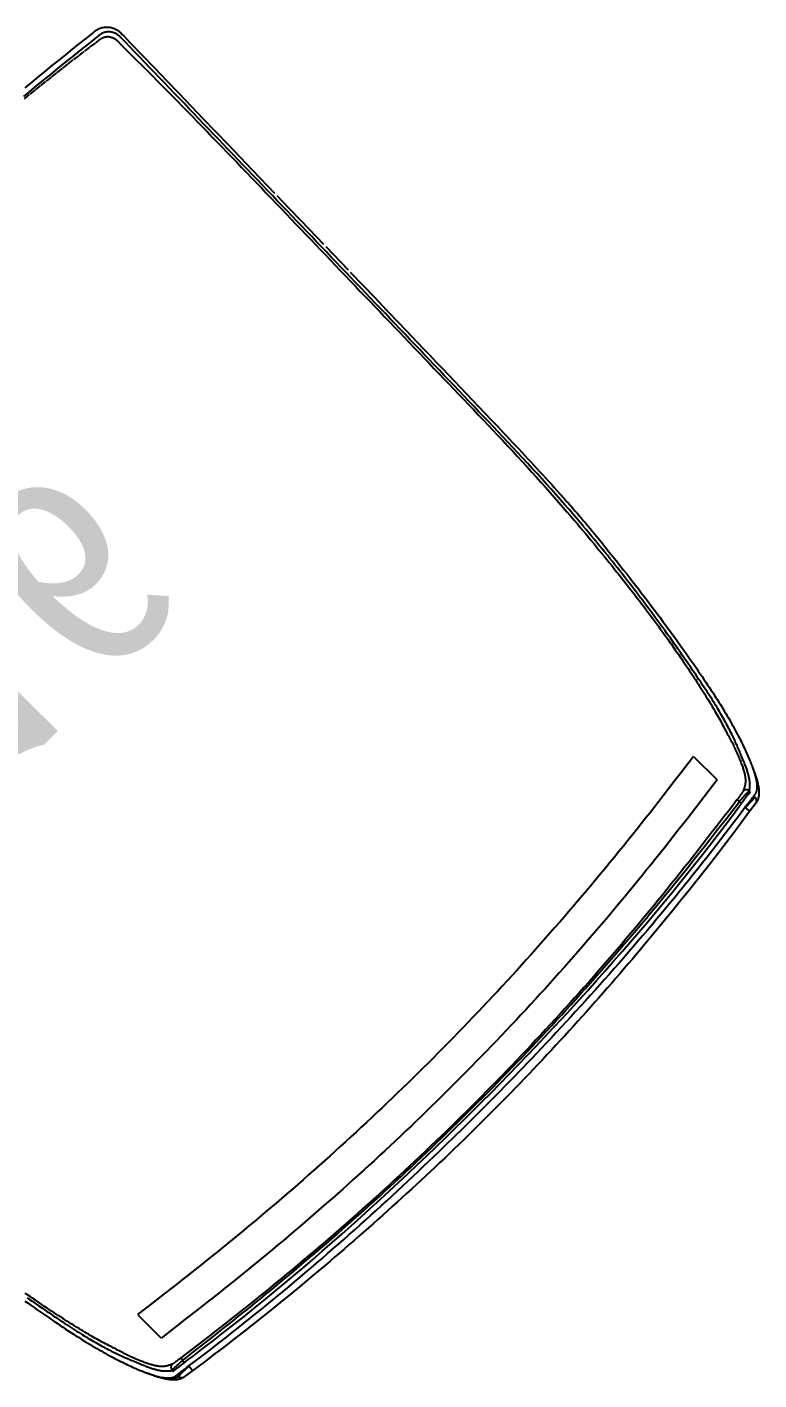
# Model space of a CAD drawing. Header units: millimetres. Extents: x 10479 to 135323, y 879012 to 965592.
# Drawn here: x 42668 to 43028, y 922813 to 923479 of the extents above; entities that cross this region are included whole.
import ezdxf

# ---------------------------------------------------------------- set-up
doc = ezdxf.new("R2010")
doc.units = ezdxf.units.MM
doc.linetypes.add('HIDDEN2', pattern=[4.7625, 3.175, -1.5875])
doc.layers.add('수입브랜드', color=90, linetype='Continuous')

# ---------------------------------------------------------------- blocks, each defined once
blk = doc.blocks.new('의자_회의용의자_스틸케이스_490410C')
at = {"layer": '수입브랜드', "linetype": 'HIDDEN2', "ltscale": 5}
for p, q in [((145.38, 633.19, 0), (145.38, 633.19, 0)), ((541.54, 633.66, 0), (541.54, 633.76, 0)), ((541.81, 633.48, 0), (541.8, 633.49, 0)), ((153.32, 631.68, 0), (153.26, 630.28, 0)), ((541.72, 629.48, 0), (541.66, 630.88, 0)), ((549.61, 632.36, 0), (549.61, 632.36, 0)), ((153.51, 614.99, 0), (153.51, 598.59, 0)), ((541.46, 614.19, 0), (541.46, 597.8, 0)), ((592.48, 147.55, 0), (592.51, 147.32, 0))]:
    blk.add_line(p, q, dxfattribs=at)
for points in [[(547.01, 635.73), (540.95, 636.65), (534.9, 637.54), (528.84, 638.4), (522.79, 639.23), (516.74, 640.04), (510.69, 640.81), (504.63, 641.55), (498.57, 642.26), (492.5, 642.95), (486.43, 643.62), (480.34, 644.25), (474.23, 644.87), (468.11, 645.46), (461.96, 646.02), (458.89, 646.29), (455.8, 646.56), (452.72, 646.82), (449.62, 647.07), (446.52, 647.32), (443.42, 647.56), (440.31, 647.79), (437.2, 648.02), (434.08, 648.24), (430.95, 648.45), (427.82, 648.66), (424.68, 648.86), (421.54, 649.05), (418.39, 649.24), (415.23, 649.42), (412.07, 649.59), (408.9, 649.75), (405.72, 649.91), (402.53, 650.06), (399.33, 650.21), (396.13, 650.34), (392.92, 650.47), (389.7, 650.59), (386.48, 650.7), (383.25, 650.81), (380.01, 650.9), (376.77, 650.99), (373.53, 651.07), (370.29, 651.14), (367.04, 651.21), (363.78, 651.26), (360.53, 651.31), (357.27, 651.34), (354.02, 651.37), (350.76, 651.39), (347.49, 651.4), (344.23, 651.4), (340.97, 651.4), (337.71, 651.38), (334.44, 651.36), (331.19, 651.33), (327.93, 651.28), (324.68, 651.23), (321.43, 651.18), (318.19, 651.11), (314.96, 651.04), (311.74, 650.95), (308.51, 650.86), (305.3, 650.76), (302.09, 650.66), (298.88, 650.54), (295.69, 650.42), (292.49, 650.29), (289.31, 650.15), (286.13, 650.01), (282.96, 649.85), (279.79, 649.69), (276.64, 649.53), (273.49, 649.35), (270.34, 649.17), (267.2, 648.99), (264.07, 648.79), (260.94, 648.59), (257.82, 648.38), (254.71, 648.17), (251.6, 647.95), (248.5, 647.72), (245.4, 647.49), (242.31, 647.25), (239.22, 647), (236.14, 646.75), (233.07, 646.49), (226.93, 645.95), (220.81, 645.39), (214.7, 644.8), (208.61, 644.19), (202.52, 643.55), (196.45, 642.89), (190.39, 642.19), (184.33, 641.48), (178.28, 640.73), (172.22, 639.96), (166.17, 639.15), (160.11, 638.32), (154.05, 637.45), (147.99, 636.55)], [(153.19, 634.29), (156.62, 634.78), (159.85, 635.23), (163.04, 635.66), (166.31, 636.1), (169.69, 636.54), (173.15, 636.97), (176.69, 637.41), (180.27, 637.84), (183.89, 638.27), (187.53, 638.68), (191.17, 639.09), (194.79, 639.48), (198.39, 639.86), (201.95, 640.23), (205.49, 640.58), (209.02, 640.92), (212.53, 641.25), (216.06, 641.57), (219.58, 641.88), (223.12, 642.18), (226.66, 642.47), (230.21, 642.75), (233.76, 643.02), (237.31, 643.29), (240.87, 643.54), (244.42, 643.79), (247.98, 644.02), (251.53, 644.25), (255.09, 644.46), (258.64, 644.67), (262.19, 644.87), (265.75, 645.05), (269.3, 645.23), (272.85, 645.4), (276.4, 645.56), (279.95, 645.72), (283.51, 645.86), (287.06, 645.99), (290.61, 646.12), (294.16, 646.24), (297.72, 646.35), (301.27, 646.45), (304.8, 646.54), (308.29, 646.62), (311.73, 646.7), (315.09, 646.77), (318.36, 646.83), (321.52, 646.88), (324.56, 646.92), (327.45, 646.96), (330.18, 646.99), (332.73, 647.01), (335.08, 647.02), (337.21, 647.03), (347.52, 647.01)], [(541.8, 633.49), (538.37, 633.99), (535.15, 634.45), (531.96, 634.9), (528.69, 635.35), (525.31, 635.8), (521.85, 636.26), (518.32, 636.7), (514.74, 637.15), (511.12, 637.59), (507.48, 638.02), (503.85, 638.44), (500.22, 638.85), (496.63, 639.25), (493.06, 639.63), (489.53, 639.99), (486, 640.35), (482.49, 640.69), (478.97, 641.02), (475.44, 641.35), (471.91, 641.66), (468.37, 641.97), (464.82, 642.27), (461.27, 642.55), (457.72, 642.83), (454.16, 643.1), (450.61, 643.36), (447.06, 643.61), (443.5, 643.85), (439.95, 644.08), (436.4, 644.3), (432.84, 644.51), (429.29, 644.72), (425.74, 644.91), (422.19, 645.1), (418.64, 645.27), (415.09, 645.44), (411.54, 645.6), (407.98, 645.74), (404.43, 645.89), (400.88, 646.02), (397.32, 646.14), (393.77, 646.26), (390.25, 646.36), (386.75, 646.46), (383.32, 646.55), (379.96, 646.63), (376.68, 646.71), (373.52, 646.77), (370.49, 646.83), (367.6, 646.88), (364.87, 646.92), (362.32, 646.95), (359.97, 646.97), (357.84, 646.99), (347.52, 647.01)], [(146.19, 630.7), (147.58, 630.87), (147.79, 630.9), (148.02, 630.94), (148.26, 630.97), (148.52, 631.01), (148.79, 631.04), (149.08, 631.08), (149.38, 631.13), (149.7, 631.17), (150.02, 631.22), (150.36, 631.26), (150.7, 631.31), (151.06, 631.36), (151.42, 631.41), (151.79, 631.46), (152.17, 631.52), (152.55, 631.57), (152.94, 631.63), (153.72, 631.74), (155.3, 631.96), (158.42, 632.41), (164.68, 633.26), (170.94, 634.08), (177.21, 634.86), (183.49, 635.61), (189.76, 636.32), (196.05, 637), (202.33, 637.66), (208.62, 638.27), (214.91, 638.86), (221.21, 639.41), (227.51, 639.94), (233.81, 640.43), (240.12, 640.89), (246.42, 641.32), (252.73, 641.72), (259.05, 642.09), (265.36, 642.44), (271.67, 642.75), (277.99, 643.04), (284.31, 643.29), (290.62, 643.52), (296.94, 643.73), (303.26, 643.9), (309.58, 644.05), (315.91, 644.18), (322.23, 644.28), (328.55, 644.35), (334.87, 644.4), (341.2, 644.42), (347.52, 644.42)], [(153.26, 630.28), (156.74, 630.71), (160.22, 631.14), (163.7, 631.57), (167.18, 631.99), (170.67, 632.4), (174.15, 632.82), (177.64, 633.22), (181.12, 633.62), (184.61, 634.02), (188.1, 634.41), (191.59, 634.79), (195.08, 635.16), (198.57, 635.53), (202.06, 635.89), (205.55, 636.24), (209.05, 636.58), (212.54, 636.91), (216.04, 637.24), (219.54, 637.56), (223.03, 637.87), (226.53, 638.17), (230.03, 638.46), (233.53, 638.74), (237.03, 639.02), (240.54, 639.29), (244.04, 639.55), (247.54, 639.79), (251.04, 640.04), (254.55, 640.27), (258.05, 640.49), (261.56, 640.7), (265.06, 640.91), (268.57, 641.11), (272.07, 641.29), (275.58, 641.47), (279.09, 641.64), (282.59, 641.8), (286.1, 641.95), (289.61, 642.1), (293.12, 642.23), (296.62, 642.36), (300.13, 642.47), (303.64, 642.58), (307.15, 642.68), (310.66, 642.77), (314.16, 642.85), (317.67, 642.92), (321.18, 642.99), (324.69, 643.04), (328.2, 643.09), (331.71, 643.12), (335.22, 643.15), (338.73, 643.17), (342.24, 643.18), (345.75, 643.18), (349.25, 643.18), (352.76, 643.16), (356.27, 643.14), (359.78, 643.1), (363.29, 643.06), (366.8, 643.01), (370.31, 642.95), (373.82, 642.88), (377.33, 642.8), (380.84, 642.71), (384.35, 642.62), (387.86, 642.51), (391.37, 642.4), (394.88, 642.28), (398.39, 642.15), (401.89, 642.01), (405.4, 641.86), (408.91, 641.7), (412.42, 641.53), (415.93, 641.36), (419.43, 641.17), (422.94, 640.98), (426.45, 640.78), (429.95, 640.57), (433.46, 640.35), (436.96, 640.12), (440.47, 639.88), (443.97, 639.64), (447.47, 639.38), (450.98, 639.12), (454.48, 638.85), (457.98, 638.57), (461.48, 638.28), (464.98, 637.98), (468.48, 637.67), (471.98, 637.35), (475.47, 637.03), (478.97, 636.7), (482.46, 636.36), (485.96, 636.01), (489.45, 635.65), (492.94, 635.29), (496.43, 634.92), (499.92, 634.54), (503.41, 634.15), (506.9, 633.75), (510.39, 633.35), (513.87, 632.94), (517.36, 632.53), (520.84, 632.11), (524.32, 631.68), (527.8, 631.25), (531.28, 630.81), (534.76, 630.37), (538.24, 629.93), (541.72, 629.48)], [(541.46, 628.04), (537.99, 628.5), (534.52, 628.95), (531.04, 629.41), (527.57, 629.86), (524.1, 630.31), (520.62, 630.75), (517.15, 631.19), (513.67, 631.63), (510.19, 632.06), (506.71, 632.48), (503.23, 632.9), (499.75, 633.31), (496.27, 633.71), (492.79, 634.1), (489.3, 634.48), (485.81, 634.85), (482.32, 635.22), (478.84, 635.57), (475.34, 635.92), (471.85, 636.26), (468.36, 636.59), (464.87, 636.91), (461.37, 637.23), (457.88, 637.53), (454.38, 637.82), (450.88, 638.11), (447.38, 638.39), (443.89, 638.65), (440.39, 638.91), (436.89, 639.16), (433.38, 639.4), (429.88, 639.63), (426.38, 639.85), (422.88, 640.07), (419.37, 640.27), (415.87, 640.46), (412.37, 640.65), (408.86, 640.82), (405.36, 640.99), (401.85, 641.15), (398.35, 641.29), (394.84, 641.43), (391.33, 641.56), (387.83, 641.68), (384.32, 641.79), (380.81, 641.89), (377.31, 641.98), (373.8, 642.06), (370.29, 642.14), (366.79, 642.2), (363.28, 642.25), (359.77, 642.3), (356.27, 642.33), (352.76, 642.36), (349.25, 642.38), (345.74, 642.38), (342.24, 642.38), (338.73, 642.37), (335.22, 642.35), (331.72, 642.32), (328.21, 642.28), (324.7, 642.23), (321.2, 642.17), (317.69, 642.1), (314.19, 642.03), (310.68, 641.94), (307.17, 641.84), (303.67, 641.74), (300.16, 641.62), (296.66, 641.5), (293.15, 641.37), (289.65, 641.23), (286.15, 641.07), (282.64, 640.91), (279.14, 640.74), (275.64, 640.56), (272.13, 640.38), (268.63, 640.18), (265.13, 639.97), (261.63, 639.75), (258.12, 639.53), (254.62, 639.29), (251.12, 639.05), (247.63, 638.8), (244.13, 638.54), (240.63, 638.26), (237.13, 637.98), (233.64, 637.7), (230.14, 637.4), (226.65, 637.09), (223.15, 636.78), (219.66, 636.45), (216.17, 636.12), (212.68, 635.78), (209.19, 635.42), (205.7, 635.07), (202.21, 634.7), (198.73, 634.32), (195.24, 633.93), (191.76, 633.53), (188.28, 633.13), (184.8, 632.72), (181.32, 632.3), (177.84, 631.88), (174.36, 631.46), (170.89, 631.03), (167.41, 630.59), (163.93, 630.16), (160.46, 629.72), (156.99, 629.28), (153.51, 628.84)], [(347.52, 644.42), (353.84, 644.39), (360.16, 644.34), (366.49, 644.27), (372.81, 644.17), (379.13, 644.05), (385.45, 643.9), (391.77, 643.72), (398.09, 643.52), (404.41, 643.29), (410.73, 643.03), (417.04, 642.75), (423.36, 642.44), (429.67, 642.1), (435.98, 641.73), (442.29, 641.33), (448.6, 640.9), (454.91, 640.44), (461.21, 639.96), (467.51, 639.44), (473.81, 638.89), (480.1, 638.31), (486.4, 637.7), (492.68, 637.05), (498.97, 636.38), (505.25, 635.67), (511.52, 634.93), (517.79, 634.15), (524.06, 633.35), (530.32, 632.51), (536.57, 631.62), (539.7, 631.17), (541.26, 630.94), (541.65, 630.88), (542.04, 630.82), (542.43, 630.77), (542.81, 630.71), (543.19, 630.66), (543.56, 630.6), (543.92, 630.55), (544.27, 630.5), (544.62, 630.45), (544.96, 630.4), (545.28, 630.35), (545.6, 630.31), (545.9, 630.27), (546.18, 630.22), (546.46, 630.19), (546.72, 630.15), (546.96, 630.11), (547.19, 630.08), (547.4, 630.05), (548.79, 629.85)], [(147.99, 636.55), (147.55, 636.47), (147.12, 636.35), (146.69, 636.21), (146.27, 636.05), (145.86, 635.85), (145.46, 635.63), (145.07, 635.38), (144.68, 635.11), (144.3, 634.82), (143.93, 634.51), (143.56, 634.17), (143.2, 633.82), (142.85, 633.45), (142.5, 633.05), (142.15, 632.64), (141.81, 632.21), (141.48, 631.76), (141.14, 631.29), (140.81, 630.8), (140.48, 630.29), (140.15, 629.76), (139.83, 629.21), (139.5, 628.64), (139.18, 628.05), (138.85, 627.43), (138.53, 626.8), (138.21, 626.15), (137.89, 625.48), (137.56, 624.78), (137.24, 624.07), (136.91, 623.33), (136.58, 622.58)], [(146.37, 634.55), (146.15, 634.51), (145.92, 634.47), (145.69, 634.4), (145.47, 634.33), (145.24, 634.24), (145.01, 634.14), (144.79, 634.03), (144.56, 633.9), (144.33, 633.77), (144.1, 633.62), (143.87, 633.45), (143.64, 633.28), (143.42, 633.09), (143.19, 632.89), (142.96, 632.67), (142.73, 632.44), (142.5, 632.2), (142.27, 631.95), (142.04, 631.69), (141.8, 631.41), (141.57, 631.12), (141.34, 630.81), (141.11, 630.5), (140.88, 630.17), (140.65, 629.83), (140.42, 629.47), (140.19, 629.1)], [(144.36, 632.91), (144.41, 632.94), (144.52, 632.98), (144.63, 633.01), (144.73, 633.05), (144.84, 633.08), (144.95, 633.11), (145.06, 633.13), (145.16, 633.16), (145.27, 633.18), (145.38, 633.19)], [(145.38, 633.19), (145.43, 633.2), (145.5, 633.21), (145.61, 633.22), (145.75, 633.24), (145.91, 633.27), (146.11, 633.29), (146.32, 633.32), (146.57, 633.36), (146.84, 633.4), (147.13, 633.44), (147.45, 633.48), (147.79, 633.53), (148.15, 633.58), (148.53, 633.63), (148.93, 633.69), (149.35, 633.74), (149.79, 633.81), (150.24, 633.87), (150.7, 633.93), (151.18, 634), (151.66, 634.07), (152.16, 634.14), (152.67, 634.21), (153.18, 634.28)], [(153.46, 634.57), (153, 634.53), (152.54, 634.49), (152.09, 634.46), (151.65, 634.43), (151.21, 634.4), (150.79, 634.38), (150.38, 634.36), (149.98, 634.35), (149.6, 634.33), (149.23, 634.32), (148.89, 634.32), (148.56, 634.32), (148.25, 634.32), (147.96, 634.32), (147.69, 634.33), (147.44, 634.34), (147.22, 634.36), (147.02, 634.38), (146.85, 634.4), (146.7, 634.42), (146.58, 634.45), (146.48, 634.48), (146.41, 634.51), (146.37, 634.55)], [(147.99, 636.55), (148, 636.55), (148, 636.55), (148.01, 636.55), (148.02, 636.55), (148.02, 636.55), (148.03, 636.55), (148.04, 636.56), (148.04, 636.56), (148.05, 636.56), (148.06, 636.56), (148.07, 636.56), (148.07, 636.56), (148.08, 636.56), (148.09, 636.56), (148.09, 636.56), (148.1, 636.56), (148.11, 636.56), (148.11, 636.57), (148.12, 636.57), (148.13, 636.57), (148.13, 636.57), (148.14, 636.57), (148.15, 636.57), (148.16, 636.57)], [(548.62, 633.72), (548.58, 633.68), (548.51, 633.65), (548.42, 633.62), (548.29, 633.59), (548.15, 633.57), (547.97, 633.55), (547.77, 633.53), (547.55, 633.52), (547.31, 633.51), (547.04, 633.5), (546.75, 633.5), (546.44, 633.5), (546.1, 633.5), (545.76, 633.51), (545.39, 633.52), (545.01, 633.53), (544.61, 633.55), (544.2, 633.57), (543.77, 633.59), (543.34, 633.62), (542.9, 633.65), (542.45, 633.69), (541.99, 633.72), (541.54, 633.76)], [(549.61, 632.36), (549.56, 632.36), (549.48, 632.38), (549.38, 632.39), (549.24, 632.41), (549.08, 632.43), (548.88, 632.46), (548.67, 632.49), (548.42, 632.53), (548.15, 632.57), (547.86, 632.61), (547.54, 632.66), (547.2, 632.7), (546.84, 632.76), (546.46, 632.81), (546.06, 632.87), (545.64, 632.93), (545.2, 632.99), (544.75, 633.05), (544.29, 633.12), (543.81, 633.19), (543.33, 633.26), (542.83, 633.33), (542.32, 633.41), (541.81, 633.48)], [(558.36, 621.71), (558.03, 622.47), (557.71, 623.2), (557.39, 623.92), (557.06, 624.61), (556.74, 625.29), (556.42, 625.94), (556.1, 626.57), (555.78, 627.19), (555.46, 627.78), (555.14, 628.35), (554.82, 628.9), (554.49, 629.44), (554.17, 629.95), (553.84, 630.44), (553.51, 630.91), (553.17, 631.37), (552.83, 631.8), (552.49, 632.21), (552.14, 632.6), (551.79, 632.98), (551.44, 633.33), (551.07, 633.66), (550.7, 633.98), (550.32, 634.27), (549.94, 634.54), (549.54, 634.79), (549.14, 635.01), (548.73, 635.21), (548.31, 635.38), (547.89, 635.53), (547.45, 635.64), (547.01, 635.73)], [(119.01, 554.68), (119.33, 556.56), (119.65, 558.41), (119.97, 560.24), (120.29, 562.04), (120.61, 563.82), (120.93, 565.56), (121.25, 567.29), (121.57, 568.99), (121.89, 570.66), (122.2, 572.31), (122.52, 573.93), (122.84, 575.52), (123.15, 577.09), (123.46, 578.63), (123.77, 580.14), (124.08, 581.63), (124.4, 583.1), (124.71, 584.53), (125.02, 585.95), (125.33, 587.33), (125.64, 588.69), (125.95, 590.02), (126.26, 591.33), (126.57, 592.61), (126.88, 593.86), (127.2, 595.08), (127.51, 596.28), (127.83, 597.46), (128.15, 598.61), (128.47, 599.74), (128.78, 600.85), (129.1, 601.93), (129.42, 603), (129.74, 604.04), (130.05, 605.07), (130.37, 606.07), (130.69, 607.06), (131, 608.03), (131.32, 608.98), (131.63, 609.92), (131.95, 610.83), (132.26, 611.73), (132.57, 612.61), (132.89, 613.48), (133.2, 614.32), (133.51, 615.15), (133.81, 615.96), (134.12, 616.75), (134.43, 617.52), (134.73, 618.27), (135.03, 619), (135.33, 619.72), (135.63, 620.42), (135.92, 621.1), (136.22, 621.76), (136.51, 622.4), (136.79, 623.02), (137.08, 623.63), (137.36, 624.22), (137.65, 624.79), (137.93, 625.34), (138.21, 625.88), (138.5, 626.4), (138.78, 626.9), (139.07, 627.39), (139.35, 627.86), (139.64, 628.31), (139.93, 628.74), (140.22, 629.16), (140.51, 629.55), (140.81, 629.93), (141.11, 630.3), (141.41, 630.64), (141.71, 630.97), (142.02, 631.27), (142.32, 631.56), (142.63, 631.83), (142.95, 632.08), (143.27, 632.32), (143.59, 632.54), (143.93, 632.74), (144.36, 632.91)], [(120.92, 554.29), (121.18, 555.77), (121.45, 557.23), (121.71, 558.67), (121.97, 560.11), (122.23, 561.52), (122.49, 562.92), (122.75, 564.3), (123.02, 565.67), (123.28, 567.02), (123.54, 568.36), (123.79, 569.68), (124.05, 570.98), (124.3, 572.27), (124.55, 573.54), (124.81, 574.79), (125.06, 576.03), (125.31, 577.25), (125.55, 578.46), (125.8, 579.64), (126.05, 580.81), (126.3, 581.97), (126.55, 583.1), (126.8, 584.22), (127.05, 585.32), (127.3, 586.4), (127.55, 587.46), (127.8, 588.51), (128.06, 589.54), (128.31, 590.54), (128.57, 591.53), (128.82, 592.51), (129.08, 593.46), (129.34, 594.4), (129.6, 595.32), (129.85, 596.22), (130.11, 597.11), (130.37, 597.98), (130.63, 598.84), (130.89, 599.68), (131.15, 600.52), (131.41, 601.35), (131.67, 602.16), (131.93, 602.95), (132.2, 603.73), (132.46, 604.5), (132.72, 605.24), (132.98, 605.97), (133.24, 606.68), (133.5, 607.38), (133.76, 608.06), (134.02, 608.74), (134.28, 609.4), (134.54, 610.06), (134.8, 610.71), (135.05, 611.35), (135.3, 611.97), (135.55, 612.59), (135.8, 613.2), (136.05, 613.8), (136.29, 614.39), (136.53, 614.98), (136.77, 615.55), (137.01, 616.12), (137.24, 616.67), (137.47, 617.22), (137.7, 617.75), (137.93, 618.27), (138.15, 618.78), (138.37, 619.28), (138.58, 619.77), (138.8, 620.25), (139.01, 620.71), (139.22, 621.16), (139.43, 621.6), (139.64, 622.03), (139.85, 622.45), (140.06, 622.85), (140.27, 623.25), (140.48, 623.63), (140.69, 624), (140.9, 624.35), (141.11, 624.7), (141.32, 625.03), (141.53, 625.35), (141.74, 625.66), (141.95, 625.96), (142.16, 626.25), (142.37, 626.53), (142.58, 626.8), (142.79, 627.06), (143, 627.31), (143.21, 627.55), (143.42, 627.78), (143.63, 628.01), (143.84, 628.22), (144.05, 628.43), (144.26, 628.62), (144.47, 628.82), (144.68, 629), (144.9, 629.18), (145.11, 629.36), (145.32, 629.53), (145.53, 629.69), (145.74, 629.85), (145.95, 630.01), (146.17, 630.17)], [(148.37, 628.02), (148.06, 627.86), (147.74, 627.71), (147.43, 627.56), (147.13, 627.41), (146.83, 627.26), (146.54, 627.11), (146.25, 626.95), (145.97, 626.79), (145.7, 626.62), (145.43, 626.45), (145.18, 626.26), (144.92, 626.07), (144.67, 625.87), (144.42, 625.66), (144.18, 625.44), (143.94, 625.21), (143.7, 624.97), (143.47, 624.72), (143.24, 624.46), (143.01, 624.18), (142.78, 623.9), (142.56, 623.6), (142.34, 623.29), (142.11, 622.96), (141.89, 622.63), (141.67, 622.28), (141.45, 621.92), (141.23, 621.55), (141.01, 621.17), (140.8, 620.77), (140.58, 620.36), (140.36, 619.94), (140.14, 619.51), (139.93, 619.06), (139.71, 618.61), (139.48, 618.14), (139.26, 617.65), (139.04, 617.16), (138.81, 616.65), (138.58, 616.13), (138.35, 615.6), (138.11, 615.06), (137.88, 614.5), (137.64, 613.93), (137.41, 613.35), (137.17, 612.76), (136.94, 612.15), (136.71, 611.54), (136.48, 610.91), (136.25, 610.27), (136.02, 609.62), (135.79, 608.96), (135.57, 608.29), (135.34, 607.6), (135.12, 606.91), (134.9, 606.2), (134.69, 605.49), (134.47, 604.76), (134.24, 604.02), (134.01, 603.27), (133.78, 602.51), (133.53, 601.73), (133.27, 600.93), (133.01, 600.13), (132.75, 599.31), (132.49, 598.47), (132.22, 597.63), (131.95, 596.77), (131.69, 595.9), (131.43, 595.02), (131.17, 594.13), (130.9, 593.22), (130.64, 592.29), (130.38, 591.34), (130.11, 590.38), (129.85, 589.4), (129.58, 588.41), (129.32, 587.39), (129.05, 586.36), (128.79, 585.31), (128.52, 584.25), (128.26, 583.16), (128, 582.06), (127.74, 580.94), (127.47, 579.8), (127.21, 578.64), (126.95, 577.47), (126.69, 576.28), (126.42, 575.07), (126.16, 573.85), (125.9, 572.61), (125.63, 571.35), (125.36, 570.08), (125.1, 568.78), (124.83, 567.48), (124.56, 566.15), (124.29, 564.81), (124.02, 563.45), (123.75, 562.08), (123.48, 560.69), (123.21, 559.28), (122.94, 557.85), (122.67, 556.41), (122.4, 554.96), (122.13, 553.48), (121.87, 551.99)], [(142.78, 631.95), (142.89, 632.04), (143, 632.12), (143.11, 632.21), (143.2, 632.27)], [(146.17, 630.17), (146.21, 630.14), (146.28, 630.12), (146.37, 630.1), (146.49, 630.08), (146.64, 630.06), (146.81, 630.04), (147.01, 630.03), (147.23, 630.02), (147.47, 630.01), (147.74, 630.01), (148.03, 630.01), (148.34, 630.01), (148.67, 630.01), (149.02, 630.02), (149.39, 630.04), (149.77, 630.05), (150.17, 630.07), (150.58, 630.1), (151, 630.12), (151.44, 630.15), (151.88, 630.18), (152.34, 630.21), (152.8, 630.25), (153.26, 630.28)], [(153.51, 628.84), (153.19, 628.8), (152.86, 628.75), (152.54, 628.71), (152.23, 628.66), (151.92, 628.61), (151.62, 628.57), (151.33, 628.52), (151.04, 628.48), (150.77, 628.43), (150.51, 628.39), (150.25, 628.35), (150.02, 628.31), (149.79, 628.28), (149.58, 628.24), (149.38, 628.21), (149.2, 628.18), (149.04, 628.15), (148.89, 628.13), (148.76, 628.11), (148.64, 628.09), (148.55, 628.07), (148.47, 628.05), (148.41, 628.03), (148.37, 628.02)], [(541.46, 614.19), (537.99, 614.65), (534.52, 615.1), (531.04, 615.56), (527.57, 616.01), (524.1, 616.46), (520.62, 616.9), (517.15, 617.34), (513.67, 617.78), (510.19, 618.21), (506.71, 618.63), (503.23, 619.05), (499.75, 619.46), (496.27, 619.86), (492.79, 620.25), (489.3, 620.63), (485.81, 621), (482.32, 621.37), (478.84, 621.73), (475.34, 622.07), (471.85, 622.41), (468.36, 622.74), (464.87, 623.06), (461.37, 623.38), (457.88, 623.68), (454.38, 623.97), (450.88, 624.26), (447.38, 624.54), (443.89, 624.8), (440.39, 625.06), (436.89, 625.31), (433.38, 625.55), (429.88, 625.78), (426.38, 626), (422.88, 626.22), (419.37, 626.42), (415.87, 626.61), (412.37, 626.8), (408.86, 626.97), (405.36, 627.14), (401.85, 627.3), (398.35, 627.44), (394.84, 627.58), (391.33, 627.71), (387.83, 627.83), (384.32, 627.94), (380.81, 628.04), (377.31, 628.13), (373.8, 628.21), (370.29, 628.29), (366.79, 628.35), (363.28, 628.4), (359.77, 628.45), (356.27, 628.48), (352.76, 628.51), (349.25, 628.53), (345.74, 628.53), (342.24, 628.53), (338.73, 628.52), (335.22, 628.5), (331.72, 628.47), (328.21, 628.43), (324.7, 628.38), (321.2, 628.32), (317.69, 628.25), (314.19, 628.18), (310.68, 628.09), (307.17, 627.99), (303.67, 627.89), (300.16, 627.77), (296.66, 627.65), (293.15, 627.52), (289.65, 627.38), (286.15, 627.22), (282.64, 627.06), (279.14, 626.89), (275.64, 626.71), (272.13, 626.53), (268.63, 626.33), (265.13, 626.12), (261.63, 625.91), (258.12, 625.68), (254.62, 625.44), (251.12, 625.2), (247.63, 624.95), (244.13, 624.69), (240.63, 624.42), (237.13, 624.14), (233.64, 623.85), (230.14, 623.55), (226.65, 623.24), (223.15, 622.93), (219.66, 622.6), (216.17, 622.27), (212.68, 621.93), (209.19, 621.57), (205.7, 621.22), (202.21, 620.85), (198.73, 620.47), (195.24, 620.08), (191.76, 619.68), (188.28, 619.28), (184.8, 618.87), (181.32, 618.46), (177.84, 618.03), (174.36, 617.61), (170.89, 617.18), (167.41, 616.74), (163.93, 616.31), (160.46, 615.87), (156.99, 615.43), (153.51, 614.99)], [(541.69, 132.32), (545.97, 132.72), (550.24, 133.14), (554.51, 133.56), (558.77, 133.99), (563.03, 134.43), (567.29, 134.88), (571.54, 135.33), (575.79, 135.8), (580.03, 136.27), (584.26, 136.76), (585.32, 136.88), (585.85, 136.94), (586.38, 137.01), (586.91, 137.11), (587.43, 137.25), (587.94, 137.42), (588.44, 137.63), (588.93, 137.87), (589.4, 138.13), (589.86, 138.43), (590.3, 138.76), (590.72, 139.11), (591.12, 139.48), (591.5, 139.88), (591.85, 140.29), (592.18, 140.73), (592.49, 141.19), (592.77, 141.66), (593.02, 142.15), (593.25, 142.65), (593.44, 143.16), (593.61, 143.68), (593.75, 144.21), (593.87, 144.75), (593.95, 145.3), (594, 145.84), (594.02, 146.38), (594.02, 147.47), (593.99, 148.56), (593.89, 152.9), (593.72, 161.6), (593.54, 170.29), (593.36, 178.99), (593.18, 187.69), (593, 196.39), (592.82, 205.09), (592.64, 213.8), (592.46, 222.5), (592.27, 231.21), (592.09, 239.91), (591.71, 257.33), (591.52, 266.04), (591.34, 274.75), (590.96, 292.18), (590.59, 309.61), (590.4, 318.33), (590.21, 327.04), (590.01, 335.76), (589.82, 344.49), (589.62, 353.21), (589.52, 357.57), (589.41, 361.93), (589.31, 366.29), (589.21, 370.66), (589.1, 375.02), (589, 379.38), (588.89, 383.75), (588.78, 388.11), (588.67, 392.48), (588.56, 396.84), (588.45, 401.21), (588.34, 405.57), (588.22, 409.94), (588.11, 414.31), (587.99, 418.68), (587.93, 420.87), (587.86, 423.06), (587.8, 425.25), (587.73, 427.45), (587.66, 429.64), (587.59, 431.84), (587.51, 434.03), (587.44, 436.22), (587.36, 438.4), (587.27, 440.58), (587.19, 442.76), (587.1, 444.93), (587.01, 447.09), (586.92, 449.25), (586.82, 451.39), (586.72, 453.53), (586.61, 455.65), (586.5, 457.77), (586.39, 459.87), (586.34, 460.91), (586.28, 461.95), (586.22, 462.99), (586.16, 464.02), (586.1, 465.04), (586.03, 466.05), (585.97, 467.06), (585.91, 468.05), (585.84, 469.03), (585.78, 470), (585.71, 470.96), (585.65, 471.91), (585.58, 472.83), (585.52, 473.75), (585.45, 474.65), (585.39, 475.52), (585.32, 476.38), (585.25, 477.22), (585.19, 478.04), (585.12, 478.85), (585.05, 479.64), (584.99, 480.41), (584.92, 481.16), (584.85, 481.9), (584.79, 482.62), (584.72, 483.32), (584.66, 484.01), (584.59, 484.69), (584.46, 486), (584.2, 488.6), (583.94, 491.17), (583.67, 493.73), (583.4, 496.26), (583.13, 498.77), (582.85, 501.26), (582.58, 503.72), (582.29, 506.16), (582.01, 508.58), (581.72, 510.97), (581.44, 513.34), (581.15, 515.68), (580.85, 518.01), (580.56, 520.3), (580.26, 522.57), (579.96, 524.82), (579.66, 527.05), (579.36, 529.25), (579.06, 531.43), (578.75, 533.58), (578.45, 535.71), (578.14, 537.81), (577.83, 539.89), (577.52, 541.94), (577.21, 543.97), (576.9, 545.98), (576.59, 547.96), (576.28, 549.91), (575.97, 551.84), (575.66, 553.74), (575.34, 555.62), (575.03, 557.47), (574.72, 559.3), (574.4, 561.1), (574.09, 562.88), (573.78, 564.63), (573.47, 566.36), (573.15, 568.06), (572.84, 569.73), (572.53, 571.38), (572.22, 573), (571.92, 574.59), (571.61, 576.16), (571.3, 577.7), (571, 579.22), (570.69, 580.71), (570.39, 582.18), (570.08, 583.62), (569.78, 585.03), (569.47, 586.42), (569.17, 587.78), (568.86, 589.11), (568.56, 590.42), (568.25, 591.7), (567.94, 592.95), (567.63, 594.18), (567.32, 595.38), (567.01, 596.55), (566.7, 597.7), (566.39, 598.84), (566.07, 599.94), (565.76, 601.03), (565.45, 602.1), (565.13, 603.15), (564.82, 604.17), (564.51, 605.18), (564.19, 606.17), (563.88, 607.14), (563.57, 608.09), (563.26, 609.03), (562.95, 609.94), (562.64, 610.85), (562.33, 611.73), (562.02, 612.59), (561.71, 613.44), (561.41, 614.27), (561.1, 615.08), (560.8, 615.87), (560.5, 616.64), (560.2, 617.39), (559.9, 618.13), (559.6, 618.85), (559.31, 619.54), (559.01, 620.22), (558.72, 620.89), (558.44, 621.53), (558.15, 622.16), (557.87, 622.76), (557.59, 623.35), (557.31, 623.92), (557.03, 624.48), (556.74, 625.02), (556.46, 625.54), (556.18, 626.04), (555.9, 626.53), (555.61, 627), (555.33, 627.45), (555.04, 627.89), (554.75, 628.3), (554.46, 628.7), (554.17, 629.08), (553.87, 629.44), (553.57, 629.79), (553.27, 630.12), (552.96, 630.42), (552.66, 630.71), (552.35, 630.99), (552.04, 631.24), (551.8, 631.42)], [(546.59, 627.2), (546.55, 627.21), (546.5, 627.23), (546.42, 627.25), (546.32, 627.27), (546.21, 627.29), (546.08, 627.31), (545.93, 627.34), (545.77, 627.36), (545.58, 627.39), (545.39, 627.43), (545.17, 627.46), (544.95, 627.5), (544.71, 627.54), (544.46, 627.58), (544.2, 627.62), (543.92, 627.67), (543.64, 627.71), (543.35, 627.76), (543.04, 627.81), (542.74, 627.85), (542.42, 627.9), (542.1, 627.95), (541.78, 627.99), (541.46, 628.04)], [(541.72, 629.48), (542.18, 629.44), (542.64, 629.41), (543.09, 629.38), (543.53, 629.34), (543.97, 629.31), (544.39, 629.29), (544.8, 629.26), (545.2, 629.24), (545.58, 629.22), (545.95, 629.21), (546.3, 629.19), (546.63, 629.19), (546.94, 629.18), (547.23, 629.18), (547.5, 629.19), (547.75, 629.19), (547.97, 629.2), (548.16, 629.21), (548.34, 629.23), (548.48, 629.25), (548.61, 629.27), (548.7, 629.29), (548.77, 629.31), (548.81, 629.34)], [(590.03, 147.63), (590.04, 151.15), (590.05, 154.66), (590.06, 158.18), (590.06, 161.69), (590.06, 165.2), (590.06, 168.72), (590.05, 172.23), (590.03, 175.74), (590.01, 179.25), (589.99, 182.76), (589.97, 186.27), (589.94, 189.78), (589.9, 193.29), (589.86, 196.8), (589.82, 200.3), (589.78, 203.81), (589.73, 207.32), (589.68, 210.83), (589.63, 214.34), (589.57, 217.84), (589.51, 221.35), (589.45, 224.86), (589.38, 228.37), (589.32, 231.88), (589.25, 235.38), (589.18, 238.89), (589.11, 242.4), (589.03, 245.91), (588.96, 249.41), (588.88, 252.92), (588.81, 256.43), (588.73, 259.94), (588.65, 263.45), (588.57, 266.95), (588.5, 270.46), (588.42, 273.97), (588.34, 277.48), (588.26, 280.99), (588.18, 284.5), (588.1, 288.01), (588.02, 291.52), (587.95, 295.03), (587.87, 298.54), (587.79, 302.05), (587.71, 305.56), (587.64, 309.07), (587.56, 312.58), (587.48, 316.09), (587.4, 319.61), (587.33, 323.12), (587.25, 326.63), (587.17, 330.15), (587.09, 333.66), (587.01, 337.17), (586.93, 340.69), (586.86, 344.2), (586.78, 347.72), (586.7, 351.23), (586.62, 354.74), (586.54, 358.26), (586.46, 361.77), (586.38, 365.28), (586.31, 368.79), (586.23, 372.31), (586.15, 375.82), (586.07, 379.33), (585.99, 382.85), (585.9, 386.36), (585.82, 389.87), (585.74, 393.38), (585.66, 396.89), (585.57, 400.39), (585.49, 403.9), (585.4, 407.4), (585.31, 410.9), (585.21, 414.4), (585.12, 417.89), (585.01, 421.39), (584.9, 424.88), (584.78, 428.37), (584.65, 431.86), (584.51, 435.35), (584.36, 438.83), (584.19, 442.29), (584.02, 445.74), (583.84, 449.16), (583.64, 452.56), (583.44, 455.9), (583.23, 459.19), (583.02, 462.41), (582.81, 465.54), (582.6, 468.53), (582.39, 471.35), (582.17, 473.99), (581.97, 476.4), (581.76, 478.57), (581.57, 480.65), (581.38, 482.76), (581.19, 484.84), (581, 486.9), (580.81, 488.95), (580.61, 490.98), (580.42, 493), (580.22, 495.01), (580.01, 497), (579.81, 498.98), (579.6, 500.94), (579.39, 502.88), (579.18, 504.81), (578.97, 506.73), (578.76, 508.63), (578.54, 510.51), (578.32, 512.38), (578.1, 514.23), (577.88, 516.07), (577.66, 517.89), (577.43, 519.69), (577.21, 521.49), (576.98, 523.26), (576.74, 525.02), (576.51, 526.77), (576.28, 528.5), (576.04, 530.22), (575.8, 531.91), (575.56, 533.6), (575.32, 535.27), (575.07, 536.92), (574.82, 538.55), (574.57, 540.17), (574.32, 541.78), (574.07, 543.37), (573.82, 544.94), (573.56, 546.5), (573.3, 548.04), (573.04, 549.56), (572.79, 551.07), (572.52, 552.56), (572.26, 554.03), (572, 555.49), (571.74, 556.93), (571.47, 558.36), (571.21, 559.77), (570.94, 561.16), (570.68, 562.53), (570.41, 563.89), (570.15, 565.24), (569.89, 566.56), (569.62, 567.87), (569.36, 569.16), (569.1, 570.44), (568.84, 571.69), (568.58, 572.93), (568.32, 574.16), (568.06, 575.37), (567.8, 576.56), (567.55, 577.73), (567.29, 578.88), (567.03, 580.02), (566.78, 581.14), (566.52, 582.25), (566.26, 583.34), (566, 584.4), (565.74, 585.46), (565.48, 586.49), (565.22, 587.51), (564.96, 588.5), (564.7, 589.48), (564.44, 590.44), (564.18, 591.39), (563.92, 592.32), (563.66, 593.23), (563.4, 594.13), (563.14, 595.01), (562.88, 595.89), (562.63, 596.74), (562.37, 597.59), (562.1, 598.43), (561.84, 599.25), (561.58, 600.06), (561.33, 600.86), (561.08, 601.64), (560.85, 602.41), (560.62, 603.16), (560.4, 603.9), (560.19, 604.62), (559.97, 605.34), (559.75, 606.05), (559.53, 606.74), (559.31, 607.43), (559.09, 608.1), (558.87, 608.77), (558.64, 609.42), (558.41, 610.06), (558.19, 610.69), (557.96, 611.31), (557.72, 611.92), (557.49, 612.51), (557.26, 613.09), (557.02, 613.66), (556.79, 614.22), (556.56, 614.76), (556.33, 615.3), (556.1, 615.82), (555.87, 616.33), (555.65, 616.82), (555.43, 617.3), (555.21, 617.77), (555, 618.23), (554.78, 618.67), (554.56, 619.11), (554.35, 619.53), (554.13, 619.94), (553.92, 620.34), (553.7, 620.72), (553.48, 621.09), (553.27, 621.45), (553.05, 621.8), (552.83, 622.14), (552.61, 622.46), (552.39, 622.77), (552.17, 623.07), (551.94, 623.36), (551.71, 623.64), (551.48, 623.9), (551.25, 624.16), (551.01, 624.4), (550.78, 624.62), (550.53, 624.84), (550.29, 625.05), (550.04, 625.25), (549.78, 625.43), (549.52, 625.62), (549.26, 625.79), (548.99, 625.96), (548.71, 626.12), (548.43, 626.28), (548.14, 626.43), (547.84, 626.58), (547.54, 626.73), (547.23, 626.89), (546.91, 627.04), (546.6, 627.2)], [(548.81, 629.34), (549.02, 629.18), (549.23, 629.02), (549.44, 628.86), (549.65, 628.69), (549.87, 628.52), (550.08, 628.35), (550.29, 628.17), (550.49, 627.98), (550.7, 627.79), (550.91, 627.59), (551.12, 627.39), (551.33, 627.18), (551.54, 626.96), (551.75, 626.73), (551.96, 626.49), (552.17, 626.24), (552.37, 625.98), (552.58, 625.71), (552.79, 625.43), (553, 625.14), (553.21, 624.84), (553.42, 624.52), (553.63, 624.2), (553.84, 623.87), (554.04, 623.52), (554.25, 623.17), (554.46, 622.8), (554.67, 622.42), (554.88, 622.02), (555.08, 621.62), (555.29, 621.2), (555.5, 620.77), (555.71, 620.33), (555.92, 619.88), (556.13, 619.41), (556.34, 618.94), (556.55, 618.45), (556.77, 617.95), (556.99, 617.44), (557.21, 616.92), (557.44, 616.38), (557.67, 615.83), (557.9, 615.28), (558.13, 614.71), (558.37, 614.13), (558.61, 613.55), (558.85, 612.96), (559.09, 612.35), (559.34, 611.74), (559.59, 611.12), (559.84, 610.49), (560.09, 609.85), (560.35, 609.2), (560.6, 608.54), (560.86, 607.87), (561.11, 607.2), (561.37, 606.51), (561.63, 605.81), (561.89, 605.1), (562.15, 604.37), (562.41, 603.62), (562.67, 602.86), (562.92, 602.07), (563.18, 601.27), (563.44, 600.46), (563.7, 599.63), (563.96, 598.8), (564.21, 597.95), (564.47, 597.08), (564.72, 596.21), (564.98, 595.32), (565.24, 594.41), (565.49, 593.49), (565.74, 592.56), (566, 591.6), (566.25, 590.63), (566.5, 589.64), (566.75, 588.63), (567, 587.6), (567.25, 586.55), (567.5, 585.49), (567.74, 584.41), (567.99, 583.3), (568.23, 582.19), (568.47, 581.05), (568.72, 579.9), (568.96, 578.72), (569.2, 577.54), (569.44, 576.33), (569.69, 575.11), (569.93, 573.87), (570.18, 572.62), (570.43, 571.35), (570.68, 570.06), (570.93, 568.76), (571.18, 567.44), (571.44, 566.1), (571.69, 564.75), (571.95, 563.39), (572.2, 562), (572.46, 560.6), (572.71, 559.18), (572.97, 557.75), (573.23, 556.3), (573.48, 554.84), (573.74, 553.36), (574, 551.86), (574.25, 550.35), (574.51, 548.83), (574.77, 547.28), (575.02, 545.72), (575.28, 544.15), (575.53, 542.56), (575.79, 540.96), (576.04, 539.34), (576.3, 537.7), (576.55, 536.05), (576.8, 534.38), (577.05, 532.7), (577.3, 531), (577.54, 529.29), (577.79, 527.56), (578.04, 525.82), (578.28, 524.06), (578.52, 522.28), (578.76, 520.49), (579, 518.69), (579.24, 516.87), (579.47, 515.03), (579.7, 513.18), (579.93, 511.31), (580.16, 509.42), (580.39, 507.52), (580.61, 505.6), (580.83, 503.66), (581.05, 501.71), (581.26, 499.75), (581.48, 497.76), (581.69, 495.76), (581.89, 493.75), (582.1, 491.72), (582.3, 489.68), (582.5, 487.62), (582.69, 485.54), (582.88, 483.44), (583.07, 481.34), (583.25, 479.17), (583.45, 476.78), (583.66, 474.15), (583.87, 471.31), (584.09, 468.3), (584.3, 465.15), (584.51, 461.89), (584.72, 458.56), (584.92, 455.17), (585.11, 451.75), (585.29, 448.3), (585.46, 444.83), (585.61, 441.35), (585.76, 437.86), (585.89, 434.36), (586.02, 430.86), (586.14, 427.36), (586.25, 423.85), (586.35, 420.34), (586.45, 416.83), (586.54, 413.33), (586.63, 409.82), (586.71, 406.32), (586.8, 402.82), (586.88, 399.31), (586.97, 395.81), (587.05, 392.31), (587.13, 388.82), (587.22, 385.32), (587.3, 381.82), (587.38, 378.32), (587.47, 374.82), (587.55, 371.32), (587.63, 367.82), (587.71, 364.32), (587.8, 360.82), (587.88, 357.32), (587.96, 353.82), (588.04, 350.32), (588.12, 346.82), (588.21, 343.32), (588.29, 339.82), (588.37, 336.32), (588.45, 332.82), (588.53, 329.32), (588.61, 325.81), (588.69, 322.31), (588.77, 318.81), (588.85, 315.31), (588.93, 311.81), (589.01, 308.32), (589.09, 304.82), (589.16, 301.32), (589.24, 297.82), (589.32, 294.32), (589.4, 290.83), (589.48, 287.33), (589.55, 283.83), (589.63, 280.34), (589.71, 276.84), (589.78, 273.35), (589.86, 269.85), (589.94, 266.36), (590.01, 262.86), (590.09, 259.37), (590.17, 255.87), (590.24, 252.38), (590.32, 248.88), (590.39, 245.39), (590.47, 241.89), (590.54, 238.4), (590.62, 234.9), (590.69, 231.41), (590.77, 227.92), (590.84, 224.42), (590.92, 220.93), (590.99, 217.43), (591.06, 213.94), (591.14, 210.45), (591.21, 206.95), (591.29, 203.46), (591.36, 199.97), (591.43, 196.47), (591.51, 192.98), (591.58, 189.49), (591.66, 185.99), (591.73, 182.5), (591.8, 179), (591.88, 175.51), (591.95, 172.01), (592.03, 168.52), (592.1, 165.03), (592.18, 161.53), (592.25, 158.03), (592.33, 154.54), (592.4, 151.04), (592.48, 147.55)], [(552.2, 631.11), (552.09, 631.2), (551.98, 631.28), (551.87, 631.36), (551.77, 631.44), (551.66, 631.52), (551.55, 631.59), (551.44, 631.66), (551.33, 631.73), (551.22, 631.79), (551.11, 631.85), (551.01, 631.9), (550.9, 631.96), (550.79, 632.01), (550.68, 632.05), (550.58, 632.1), (550.47, 632.14), (550.36, 632.18), (550.25, 632.21), (550.15, 632.24), (550.04, 632.27), (549.93, 632.3), (549.82, 632.32), (549.72, 632.34), (549.61, 632.36)], [(541.46, 597.8), (537.99, 598.25), (534.52, 598.71), (531.04, 599.17), (527.57, 599.62), (524.1, 600.07), (520.62, 600.51), (517.15, 600.95), (513.67, 601.39), (510.19, 601.82), (506.71, 602.24), (503.23, 602.66), (499.75, 603.07), (496.27, 603.47), (492.79, 603.86), (489.3, 604.24), (485.81, 604.61), (482.32, 604.98), (478.84, 605.33), (475.34, 605.68), (471.85, 606.02), (468.36, 606.35), (464.87, 606.67), (461.37, 606.99), (457.88, 607.29), (454.38, 607.58), (450.88, 607.87), (447.38, 608.15), (443.89, 608.41), (440.39, 608.67), (436.89, 608.92), (433.38, 609.16), (429.88, 609.39), (426.38, 609.61), (422.88, 609.82), (419.37, 610.03), (415.87, 610.22), (412.37, 610.41), (408.86, 610.58), (405.36, 610.75), (401.85, 610.9), (398.35, 611.05), (394.84, 611.19), (391.33, 611.32), (387.83, 611.44), (384.32, 611.55), (380.81, 611.65), (377.31, 611.74), (373.8, 611.82), (370.29, 611.9), (366.79, 611.96), (363.28, 612.01), (359.77, 612.06), (356.27, 612.09), (352.76, 612.12), (349.25, 612.14), (345.74, 612.14), (342.24, 612.14), (338.73, 612.13), (335.22, 612.11), (331.72, 612.08), (328.21, 612.04), (324.7, 611.99), (321.2, 611.93), (317.69, 611.86), (314.19, 611.78), (310.68, 611.7), (307.17, 611.6), (303.67, 611.5), (300.16, 611.38), (296.66, 611.26), (293.15, 611.13), (289.65, 610.98), (286.15, 610.83), (282.64, 610.67), (279.14, 610.5), (275.64, 610.32), (272.13, 610.13), (268.63, 609.94), (265.13, 609.73), (261.63, 609.51), (258.12, 609.29), (254.62, 609.05), (251.12, 608.81), (247.63, 608.56), (244.13, 608.29), (240.63, 608.02), (237.13, 607.74), (233.64, 607.45), (230.14, 607.16), (226.65, 606.85), (223.15, 606.53), (219.66, 606.21), (216.17, 605.88), (212.68, 605.53), (209.19, 605.18), (205.7, 604.82), (202.21, 604.46), (198.73, 604.08), (195.24, 603.69), (191.76, 603.29), (188.28, 602.89), (184.8, 602.48), (181.32, 602.06), (177.84, 601.64), (174.36, 601.22), (170.89, 600.79), (167.41, 600.35), (163.93, 599.91), (160.46, 599.48), (156.99, 599.04), (153.51, 598.59)], [(585.23, 141.64), (585.56, 141.7), (585.88, 141.78), (586.2, 141.89), (586.52, 142.02), (586.83, 142.18), (587.12, 142.35), (587.41, 142.54), (587.69, 142.75), (587.95, 142.98), (588.2, 143.22), (588.44, 143.48), (588.67, 143.75), (588.87, 144.03), (589.07, 144.33), (589.24, 144.63), (589.4, 144.94), (589.55, 145.26), (589.67, 145.59), (589.78, 145.92), (589.87, 146.26), (589.94, 146.6), (589.99, 146.94), (590.02, 147.29), (590.03, 147.63)], [(592.48, 147.55), (592.47, 147.08), (592.44, 146.62), (592.37, 146.16), (592.28, 145.71), (592.16, 145.26), (592.01, 144.81), (591.84, 144.38), (591.64, 143.96), (591.42, 143.55), (591.17, 143.15), (590.9, 142.76), (590.61, 142.4), (590.29, 142.05), (589.95, 141.71), (589.6, 141.4), (589.22, 141.11), (588.83, 140.85), (588.41, 140.6), (587.99, 140.39), (587.55, 140.2), (587.09, 140.04), (586.63, 139.92), (586.16, 139.82), (585.69, 139.76)], [(585.69, 139.76), (582.3, 139.37), (578.91, 138.98), (575.51, 138.6), (572.12, 138.22), (568.71, 137.85), (565.31, 137.48), (561.9, 137.11), (558.49, 136.75), (555.08, 136.39), (551.66, 136.04), (548.24, 135.69), (544.81, 135.35), (541.39, 135.01), (537.96, 134.68)]]:
    blk.add_lwpolyline(points, dxfattribs=at)
at = {"layer": '수입브랜드', "linetype": 'HIDDEN2'}
blk.add_lwpolyline([(537.65, 135.89), (541.07, 136.25), (544.49, 136.61), (547.9, 136.98), (551.31, 137.36), (554.72, 137.75), (558.12, 138.14), (561.52, 138.55), (564.92, 138.96), (568.31, 139.38), (571.7, 139.82), (575.09, 140.26), (578.47, 140.71), (581.85, 141.17), (585.23, 141.64)], dxfattribs=at)
at = {"layer": '수입브랜드', "linetype": 'HIDDEN2', "ltscale": 5, "extrusion": (0, 0, -1)}
for centre, major_axis, ratio, start_param, end_param in [((4229.17, 1666.71, 0), (1911.44, 5361.98), 0.67449, 4.287927, 4.288153), ((148.47, 634.49, 0), (0.06, 2.1), 0.998069, 4.712389, 6.107859), ((153.46, 635.2, 0), (-0.3, 2.08), 0.045041, 4.28916, 6.274199), ((541.54, 634.4, 0), (0.31, 2.08), 0.045041, 0.008987, 1.994078), ((546.53, 633.67, 0), (-0.05, 2.1), 0.998069, 0.175326, 1.570796), ((-3529.86, 1682.71, 0), (1889.29, -5369.78), 0.67449, 5.136625, 5.136852), ((148.26, 630.11, 0), (0.11, -2.1), 0.998805, 0, 1.647266), ((4229.17, 1666.71, 0), (1911.44, 5361.98), 0.67449, 4.287344, 4.287442), ((153.26, 630.91, 0), (0.26, -2.08), 0.039674, 0.100101, 1.268389), ((541.72, 630.11, 0), (-0.27, -2.08), 0.039675, 5.014796, 6.183103), ((546.71, 629.29, 0), (-0.12, -2.1), 0.998804, 4.635899, 6.283185), ((-3529.86, 1682.71, 0), (1889.29, -5369.78), 0.67449, 5.137336, 5.137434)]:
    blk.add_ellipse(centre, major_axis=major_axis, ratio=ratio, start_param=start_param, end_param=end_param, dxfattribs=at)
at = {"layer": '수입브랜드'}
blk.add_text('16', height=100, dxfattribs=at).set_placement((286.63, 270.46))

msp = doc.modelspace()

# ---------------------------------------------------------------- block references
at = {"layer": '수입브랜드', "xscale": -1, "rotation": 225}
msp.add_blockref('의자_회의용의자_스틸케이스_490410C', (42190.16, 923159.9, 0), dxfattribs=at)

doc.saveas('drawing.dxf')
